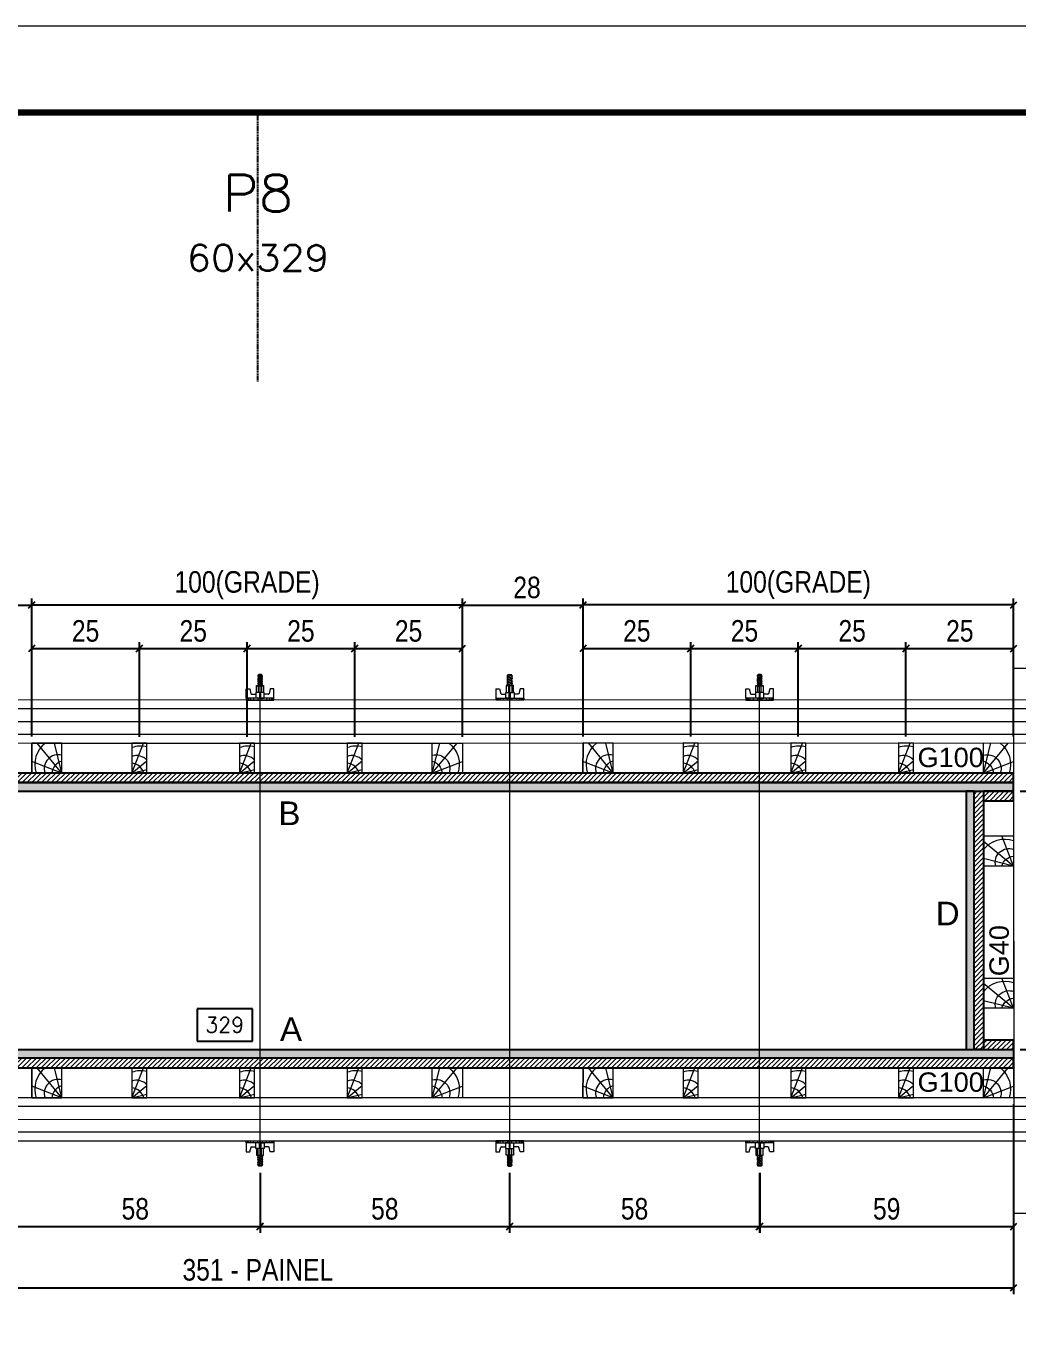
# Model space of a CAD drawing. Extents: x 13741 to 27878, y -21631 to 6985.
# Drawn here: x 15066 to 15526, y 1779 to 2390 of the extents above; entities that cross this region are included whole.
import ezdxf
from ezdxf.enums import TextEntityAlignment as Align

# ---------------------------------------------------------------- set-up
doc = ezdxf.new("R2010")
doc.units = 0
doc.linetypes.add('DASHED', pattern=[0.75, 0.5, -0.25])
doc.linetypes.add('HIDDEN', pattern=[0.375, 0.25, -0.125])
for name, color, linetype in [('CHAPA', 1, 'Continuous'), ('COTA', 241, 'Continuous'), ('MEIO_PONT', 93, 'Continuous'), ('SARRAFO', 251, 'Continuous'), ('Texto de Titulo', 7, 'Continuous'), ('Texto Qtd Sarr', 242, 'Continuous'), ('TEXTO_GERAL', 7, 'Continuous')]:
    doc.layers.add(name, color=color, linetype=linetype)
for name, color, linetype, lineweight in [('Folhas', 255, 'Continuous', 9), ('Hachura', 251, 'Continuous', 9), ('Madeira', 126, 'Continuous', 18), ('Perfil Metálico', 224, 'Continuous', 18), ('SARRAFO DE PRESSAO', 251, 'DASHED', 9), ('Texto Seção', 7, 'Continuous', 15)]:
    doc.layers.add(name, color=color, linetype=linetype, lineweight=lineweight)
doc.styles.add('ARIAL', font='arial.ttf')
doc.styles.add('COTA TECNICA 2X', font='techl___.ttf', dxfattribs={"height": 10})
doc.styles.add('ROMANS', font='romans.shx')
doc.styles.add('SANSSERIF', font='sas_____.pfb')
doc.dimstyles.new('SECAO PILAR', dxfattribs={"dimtxt": 10, "dimasz": 3, "dimexe": 3, "dimexo": 3, "dimgap": 3, "dimtad": 1, "dimdec": 1, "dimlfac": 0.5, "dimzin": 12, "dimdsep": 46, "dimtxsty": 'COTA TECNICA 2X', "dimblk1": 'OBLIQUE', "dimblk2": 'OBLIQUE', "dimsah": 1, "dimcen": 0.9, "dimclrd": 256, "dimclre": 256, "dimclrt": 256, "dimadec": 1, "dimazin": 3, "dimtfac": 1, "dimtdec": 1, "dimtmove": 0, "dimatfit": 3, "dimfxl": 1, "dimtolj": 1, "dimtzin": 12, "dimarcsym": 0})
doc.dimstyles.new('SECÇÃO 2', dxfattribs={"dimtxt": 7, "dimasz": 6, "dimexe": 0.18, "dimexo": 2, "dimgap": -4, "dimtad": 3, "dimdec": 1, "dimlfac": 0.5, "dimzin": 12, "dimdsep": 46, "dimtxsty": 'ROMANS', "dimblk": 'ARCHTICK', "dimcen": 0.09, "dimse1": 1, "dimse2": 1, "dimsd1": 1, "dimsd2": 1, "dimclrd": 180, "dimclre": 5, "dimclrt": 1, "dimadec": 0, "dimazin": 3, "dimtfac": 1, "dimtdec": 1, "dimtofl": 0, "dimtmove": 0, "dimatfit": 3, "dimldrblk": 'ARCHTICK', "dimfxl": 1, "dimtolj": 1, "dimtzin": 0, "dimarcsym": 0})

# ---------------------------------------------------------------- blocks, each defined once
blk = doc.blocks.new('9999999999')
at = {"layer": 'Folhas'}
blk.add_lwpolyline([(98138.98, 34190.21), (99623.98, 34190.21), (99623.98, 35240.21), (98138.98, 35240.21)], close=True, dxfattribs=at)
at = {"layer": 'Folhas', "color": 30, "const_width": 3}
blk.add_lwpolyline([(98213.98, 34230.21), (99583.98, 34230.21), (99583.98, 35200.21), (98213.98, 35200.21)], close=True, dxfattribs=at)
blk = doc.blocks.new('*D1220')
at = {"layer": 'COTA', "color": 180, "lineweight": -2, "transparency": 16777216}
for p, q in [((15170.91, 1934.17), (15145.25, 1934.17)), ((15145.25, 1934.17), (15145.25, 1919.17)), ((15170.91, 1919.17), (15170.91, 1934.17)), ((15145.25, 1919.17), (15170.91, 1919.17))]:
    blk.add_line(p, q, dxfattribs=at)
at = {"layer": 'Defpoints', "color": 0, "transparency": 16777216}
for p in [(14844.47, 1915.17), (15502.47, 1915.17), (15502.47, 1915.17)]:
    blk.add_point(p, dxfattribs=at)
at = {"layer": 'COTA', "color": 1, "transparency": 16777216, "insert": (15158.08, 1926.67), "char_height": 7, "attachment_point": 5, "style": 'ROMANS'}
blk.add_mtext('\\A1;329', dxfattribs=at)
blk = doc.blocks.new('_ArchTick')
at = {"color": 0, "linetype": 'ByBlock', "const_width": 0.15}
blk.add_lwpolyline([(-0.5, -0.5), (0.5, 0.5)], dxfattribs=at)
blk = doc.blocks.new('_Oblique')
at = {"color": 0, "linetype": 'ByBlock', "lineweight": -2}
blk.add_line((-0.5, -0.5), (0.5, 0.5), dxfattribs=at)
blk = doc.blocks.new('*D1221')
at = {"layer": 'COTA', "lineweight": -2, "transparency": 16777216}
for p, q in [((14822.47, 1889.78), (14822.47, 1801.61)), ((15524.47, 1889.82), (15524.47, 1801.61)), ((14822.47, 1804.61), (15524.47, 1804.61))]:
    blk.add_line(p, q, dxfattribs=at)
at = {"layer": 'Defpoints', "color": 0, "transparency": 16777216}
for p in [(14822.47, 1892.78), (15524.47, 1892.82), (15524.47, 1804.61)]:
    blk.add_point(p, dxfattribs=at)
at = {"layer": 'COTA', "lineweight": -2, "transparency": 16777216, "xscale": 3, "yscale": 3, "zscale": 3, "rotation": 180}
blk.add_blockref('_Oblique', (14822.47, 1804.61), dxfattribs=at)
at = {"layer": 'COTA', "lineweight": -2, "transparency": 16777216, "xscale": 3, "yscale": 3, "zscale": 3}
blk.add_blockref('_Oblique', (15524.47, 1804.61), dxfattribs=at)
at = {"layer": 'COTA', "transparency": 16777216, "insert": (15173.47, 1812.83), "char_height": 10, "attachment_point": 5, "style": 'COTA TECNICA 2X'}
blk.add_mtext('\\A1;351 - PAINEL', dxfattribs=at)
blk = doc.blocks.new('*D1223')
at = {"layer": 'COTA', "lineweight": -2, "transparency": 16777216}
for p, q in [((15524.47, 1889.77), (15524.47, 1830.04)), ((15406.54, 1858), (15406.54, 1830.04)), ((15406.54, 1833.04), (15524.47, 1833.04))]:
    blk.add_line(p, q, dxfattribs=at)
at = {"layer": 'Defpoints', "color": 0, "transparency": 16777216}
for p in [(15524.47, 1892.77), (15406.54, 1861), (15524.47, 1833.04)]:
    blk.add_point(p, dxfattribs=at)
at = {"layer": 'COTA', "lineweight": -2, "transparency": 16777216, "xscale": 3, "yscale": 3, "zscale": 3, "rotation": 180}
blk.add_blockref('_Oblique', (15406.54, 1833.04), dxfattribs=at)
at = {"layer": 'COTA', "lineweight": -2, "transparency": 16777216, "xscale": 3, "yscale": 3, "zscale": 3}
blk.add_blockref('_Oblique', (15524.47, 1833.04), dxfattribs=at)
at = {"layer": 'COTA', "transparency": 16777216, "insert": (15465.5, 1841.18), "char_height": 10, "attachment_point": 5, "style": 'COTA TECNICA 2X'}
blk.add_mtext('\\A1;59', dxfattribs=at)
blk = doc.blocks.new('titulo1')
at = {"layer": 'Defpoints', "color": 252, "linetype": 'HIDDEN', "ltscale": 2}
blk.add_line((0, 0), (0, 125), dxfattribs=at)
at = {"layer": 'Defpoints', "style": 'ROMANS', "oblique": 15}
blk.add_attdef('FOLHA', text='', height=10, dxfattribs=at).set_placement((0, 15.58), align=Align.MIDDLE_CENTER)
at = {"layer": 'Texto Qtd Sarr', "color": 3, "style": 'ROMANS', "oblique": 15}
for tag, height, p in [('TITULO', 17, (0, 71.45)), ('SEÇÃO', 12, (0, 41.55))]:
    blk.add_attdef(tag, text='', height=height, dxfattribs=at).set_placement(p, align=Align.MIDDLE_CENTER)
blk = doc.blocks.new('*D1224')
at = {"layer": 'COTA', "lineweight": -2, "transparency": 16777216}
for p, q in [((15527.47, 2035.17), (15568.77, 2035.17)), ((15565.77, 1915.17), (15565.77, 2035.17)), ((15527.47, 1915.17), (15568.77, 1915.17))]:
    blk.add_line(p, q, dxfattribs=at)
at = {"layer": 'Defpoints', "color": 0, "transparency": 16777216}
for p in [(15524.47, 2035.17), (15565.77, 2035.17), (15524.47, 1915.17)]:
    blk.add_point(p, dxfattribs=at)
at = {"layer": 'COTA', "lineweight": -2, "transparency": 16777216, "xscale": 3, "yscale": 3, "zscale": 3}
for p, rotation in [((15565.77, 2035.17), 90), ((15565.77, 1915.17), 270)]:
    blk.add_blockref('_Oblique', p, dxfattribs=dict(at, rotation=rotation))
at = {"layer": 'COTA', "transparency": 16777216, "insert": (15557.66, 1975.17), "char_height": 10, "attachment_point": 5, "rotation": 90, "style": 'COTA TECNICA 2X'}
blk.add_mtext('\\A1;60', dxfattribs=at)
blk = doc.blocks.new('PONTALETE')
at = {"layer": 'Madeira'}
for q in [(2.71, 7), (7, 5.76), (7, 1.74)]:
    blk.add_line((0, 0), q, dxfattribs=at)
blk.add_lwpolyline([(0, 0), (7, 0), (7, 7), (0, 7)], close=True, dxfattribs=at)
for centre, radius, start, end in [((2.04, 0.06), 6.23, 37.2818, 109.0913), ((1.09, 0.9), 3.19, 343.603, 109.9847), ((-0.21, -0.78), 3.09, 14.6322, 86.0383)]:
    blk.add_arc(centre, radius, start, end, dxfattribs=at)
blk = doc.blocks.new('MEIO PONTALETE')
at = {"layer": 'Madeira'}
for q in [(2.71, 7), (3.5, 2.88), (3.5, 0.87)]:
    blk.add_line((0, 0), q, dxfattribs=at)
blk.add_lwpolyline([(0, 0), (3.5, 0), (3.5, 7), (0, 7)], close=True, dxfattribs=at)
for centre, radius, start, end in [((2.04, 0.06), 6.23, 76.4499, 109.0913), ((1.09, 0.9), 3.19, 40.9063, 109.9847), ((-0.21, -0.78), 3.09, 14.6322, 86.0383)]:
    blk.add_arc(centre, radius, start, end, dxfattribs=at)
blk = doc.blocks.new('*D1205')
at = {"layer": 'COTA', "lineweight": -2, "transparency": 16777216}
for p, q in [((15022.44, 2060.47), (15022.44, 2124.64)), ((15022.44, 2121.64), (15068.47, 2121.64)), ((15068.47, 2060.54), (15068.47, 2124.64))]:
    blk.add_line(p, q, dxfattribs=at)
at = {"layer": 'Defpoints', "color": 0, "transparency": 16777216}
for p in [(15068.47, 2121.64), (15022.44, 2057.47), (15068.47, 2057.54)]:
    blk.add_point(p, dxfattribs=at)
at = {"layer": 'COTA', "lineweight": -2, "transparency": 16777216, "xscale": 3, "yscale": 3, "zscale": 3, "rotation": 180}
blk.add_blockref('_Oblique', (15022.44, 2121.64), dxfattribs=at)
at = {"layer": 'COTA', "lineweight": -2, "transparency": 16777216, "xscale": 3, "yscale": 3, "zscale": 3}
blk.add_blockref('_Oblique', (15068.47, 2121.64), dxfattribs=at)
at = {"layer": 'COTA', "transparency": 16777216, "insert": (15047.45, 2129.86), "char_height": 10, "attachment_point": 5, "style": 'COTA TECNICA 2X'}
blk.add_mtext('\\A1;23', dxfattribs=at)
blk = doc.blocks.new('*D1206')
at = {"layer": 'COTA', "lineweight": -2, "transparency": 16777216}
for p, q in [((15068.47, 2060.54), (15068.47, 2104.46)), ((15118.47, 2060.52), (15118.47, 2104.46)), ((15068.47, 2101.46), (15118.47, 2101.46))]:
    blk.add_line(p, q, dxfattribs=at)
at = {"layer": 'Defpoints', "color": 0, "transparency": 16777216}
for p in [(15118.47, 2101.46), (15068.47, 2057.54), (15118.47, 2057.52)]:
    blk.add_point(p, dxfattribs=at)
at = {"layer": 'COTA', "lineweight": -2, "transparency": 16777216, "xscale": 3, "yscale": 3, "zscale": 3, "rotation": 180}
blk.add_blockref('_Oblique', (15068.47, 2101.46), dxfattribs=at)
at = {"layer": 'COTA', "lineweight": -2, "transparency": 16777216, "xscale": 3, "yscale": 3, "zscale": 3}
blk.add_blockref('_Oblique', (15118.47, 2101.46), dxfattribs=at)
at = {"layer": 'COTA', "transparency": 16777216, "insert": (15093.47, 2109.57), "char_height": 10, "attachment_point": 5, "style": 'COTA TECNICA 2X'}
blk.add_mtext('\\A1;25', dxfattribs=at)
blk = doc.blocks.new('*D1207')
at = {"layer": 'COTA', "lineweight": -2, "transparency": 16777216}
for p, q in [((15068.47, 2060.54), (15068.47, 2124.66)), ((15268.46, 2121.66), (15068.47, 2121.66)), ((15268.46, 2060.51), (15268.46, 2124.66))]:
    blk.add_line(p, q, dxfattribs=at)
at = {"layer": 'Defpoints', "color": 0, "transparency": 16777216}
for p in [(15068.47, 2121.66), (15068.47, 2057.54), (15268.46, 2057.51)]:
    blk.add_point(p, dxfattribs=at)
at = {"layer": 'COTA', "lineweight": -2, "transparency": 16777216, "xscale": 3, "yscale": 3, "zscale": 3, "rotation": 180}
blk.add_blockref('_Oblique', (15068.47, 2121.66), dxfattribs=at)
at = {"layer": 'COTA', "lineweight": -2, "transparency": 16777216, "xscale": 3, "yscale": 3, "zscale": 3}
blk.add_blockref('_Oblique', (15268.46, 2121.66), dxfattribs=at)
at = {"layer": 'COTA', "transparency": 16777216, "insert": (15168.47, 2130.88), "char_height": 10, "attachment_point": 5, "style": 'COTA TECNICA 2X'}
blk.add_mtext('\\A1;100(GRADE)', dxfattribs=at)
blk = doc.blocks.new('*D1208')
at = {"layer": 'COTA', "lineweight": -2, "transparency": 16777216}
for p, q in [((15118.47, 2060.52), (15118.47, 2104.46)), ((15168.47, 2060.52), (15168.47, 2104.46)), ((15118.47, 2101.46), (15168.47, 2101.46))]:
    blk.add_line(p, q, dxfattribs=at)
at = {"layer": 'Defpoints', "color": 0, "transparency": 16777216}
for p in [(15168.47, 2101.46), (15118.47, 2057.52), (15168.47, 2057.52)]:
    blk.add_point(p, dxfattribs=at)
at = {"layer": 'COTA', "lineweight": -2, "transparency": 16777216, "xscale": 3, "yscale": 3, "zscale": 3, "rotation": 180}
blk.add_blockref('_Oblique', (15118.47, 2101.46), dxfattribs=at)
at = {"layer": 'COTA', "lineweight": -2, "transparency": 16777216, "xscale": 3, "yscale": 3, "zscale": 3}
blk.add_blockref('_Oblique', (15168.47, 2101.46), dxfattribs=at)
at = {"layer": 'COTA', "transparency": 16777216, "insert": (15143.47, 2109.57), "char_height": 10, "attachment_point": 5, "style": 'COTA TECNICA 2X'}
blk.add_mtext('\\A1;25', dxfattribs=at)
blk = doc.blocks.new('*D1209')
at = {"layer": 'COTA', "lineweight": -2, "transparency": 16777216}
for p, q in [((15168.47, 2060.52), (15168.47, 2104.46)), ((15218.47, 2060.52), (15218.47, 2104.46)), ((15168.47, 2101.46), (15218.47, 2101.46))]:
    blk.add_line(p, q, dxfattribs=at)
at = {"layer": 'Defpoints', "color": 0, "transparency": 16777216}
for p in [(15218.47, 2101.46), (15168.47, 2057.52), (15218.47, 2057.52)]:
    blk.add_point(p, dxfattribs=at)
at = {"layer": 'COTA', "lineweight": -2, "transparency": 16777216, "xscale": 3, "yscale": 3, "zscale": 3, "rotation": 180}
blk.add_blockref('_Oblique', (15168.47, 2101.46), dxfattribs=at)
at = {"layer": 'COTA', "lineweight": -2, "transparency": 16777216, "xscale": 3, "yscale": 3, "zscale": 3}
blk.add_blockref('_Oblique', (15218.47, 2101.46), dxfattribs=at)
at = {"layer": 'COTA', "transparency": 16777216, "insert": (15193.47, 2109.57), "char_height": 10, "attachment_point": 5, "style": 'COTA TECNICA 2X'}
blk.add_mtext('\\A1;25', dxfattribs=at)
blk = doc.blocks.new('*D1210')
at = {"layer": 'COTA', "lineweight": -2, "transparency": 16777216}
for p, q in [((15218.47, 2060.52), (15218.47, 2104.46)), ((15268.46, 2060.52), (15268.46, 2104.46)), ((15218.47, 2101.46), (15268.46, 2101.46))]:
    blk.add_line(p, q, dxfattribs=at)
at = {"layer": 'Defpoints', "color": 0, "transparency": 16777216}
for p in [(15268.46, 2101.46), (15218.47, 2057.52), (15268.46, 2057.52)]:
    blk.add_point(p, dxfattribs=at)
at = {"layer": 'COTA', "lineweight": -2, "transparency": 16777216, "xscale": 3, "yscale": 3, "zscale": 3, "rotation": 180}
blk.add_blockref('_Oblique', (15218.47, 2101.46), dxfattribs=at)
at = {"layer": 'COTA', "lineweight": -2, "transparency": 16777216, "xscale": 3, "yscale": 3, "zscale": 3}
blk.add_blockref('_Oblique', (15268.46, 2101.46), dxfattribs=at)
at = {"layer": 'COTA', "transparency": 16777216, "insert": (15243.47, 2109.57), "char_height": 10, "attachment_point": 5, "style": 'COTA TECNICA 2X'}
blk.add_mtext('\\A1;25', dxfattribs=at)
blk = doc.blocks.new('*D1211')
at = {"layer": 'COTA', "lineweight": -2, "transparency": 16777216}
for p, q in [((15268.46, 2060.56), (15268.46, 2124.66)), ((15268.46, 2121.66), (15324.47, 2121.66)), ((15324.47, 2060.54), (15324.47, 2124.66))]:
    blk.add_line(p, q, dxfattribs=at)
at = {"layer": 'Defpoints', "color": 0, "transparency": 16777216}
for p in [(15324.47, 2121.66), (15268.46, 2057.56), (15324.47, 2057.54)]:
    blk.add_point(p, dxfattribs=at)
at = {"layer": 'COTA', "lineweight": -2, "transparency": 16777216, "xscale": 3, "yscale": 3, "zscale": 3, "rotation": 180}
blk.add_blockref('_Oblique', (15268.46, 2121.66), dxfattribs=at)
at = {"layer": 'COTA', "lineweight": -2, "transparency": 16777216, "xscale": 3, "yscale": 3, "zscale": 3}
blk.add_blockref('_Oblique', (15324.47, 2121.66), dxfattribs=at)
at = {"layer": 'COTA', "transparency": 16777216, "insert": (15298.47, 2129.75), "char_height": 10, "attachment_point": 5, "style": 'COTA TECNICA 2X'}
blk.add_mtext('\\A1;28', dxfattribs=at)
blk = doc.blocks.new('*D1212')
at = {"layer": 'COTA', "lineweight": -2, "transparency": 16777216}
for p, q in [((15324.47, 2060.55), (15324.47, 2104.48)), ((15374.47, 2060.54), (15374.47, 2104.48)), ((15324.47, 2101.48), (15374.47, 2101.48))]:
    blk.add_line(p, q, dxfattribs=at)
at = {"layer": 'Defpoints', "color": 0, "transparency": 16777216}
for p in [(15374.47, 2101.48), (15324.47, 2057.55), (15374.47, 2057.54)]:
    blk.add_point(p, dxfattribs=at)
at = {"layer": 'COTA', "lineweight": -2, "transparency": 16777216, "xscale": 3, "yscale": 3, "zscale": 3, "rotation": 180}
blk.add_blockref('_Oblique', (15324.47, 2101.48), dxfattribs=at)
at = {"layer": 'COTA', "lineweight": -2, "transparency": 16777216, "xscale": 3, "yscale": 3, "zscale": 3}
blk.add_blockref('_Oblique', (15374.47, 2101.48), dxfattribs=at)
at = {"layer": 'COTA', "transparency": 16777216, "insert": (15349.47, 2109.59), "char_height": 10, "attachment_point": 5, "style": 'COTA TECNICA 2X'}
blk.add_mtext('\\A1;25', dxfattribs=at)
blk = doc.blocks.new('*D1213')
at = {"layer": 'COTA', "lineweight": -2, "transparency": 16777216}
for p, q in [((15324.47, 2060.55), (15324.47, 2124.68)), ((15524.47, 2121.68), (15324.47, 2121.68)), ((15524.47, 2060.53), (15524.47, 2124.68))]:
    blk.add_line(p, q, dxfattribs=at)
at = {"layer": 'Defpoints', "color": 0, "transparency": 16777216}
for p in [(15324.47, 2121.68), (15324.47, 2057.55), (15524.47, 2057.53)]:
    blk.add_point(p, dxfattribs=at)
at = {"layer": 'COTA', "lineweight": -2, "transparency": 16777216, "xscale": 3, "yscale": 3, "zscale": 3, "rotation": 180}
blk.add_blockref('_Oblique', (15324.47, 2121.68), dxfattribs=at)
at = {"layer": 'COTA', "lineweight": -2, "transparency": 16777216, "xscale": 3, "yscale": 3, "zscale": 3}
blk.add_blockref('_Oblique', (15524.47, 2121.68), dxfattribs=at)
at = {"layer": 'COTA', "transparency": 16777216, "insert": (15424.47, 2130.9), "char_height": 10, "attachment_point": 5, "style": 'COTA TECNICA 2X'}
blk.add_mtext('\\A1;100(GRADE)', dxfattribs=at)
blk = doc.blocks.new('*D1214')
at = {"layer": 'COTA', "lineweight": -2, "transparency": 16777216}
for p, q in [((15374.47, 2060.54), (15374.47, 2104.48)), ((15424.47, 2060.54), (15424.47, 2104.48)), ((15374.47, 2101.48), (15424.47, 2101.48))]:
    blk.add_line(p, q, dxfattribs=at)
at = {"layer": 'Defpoints', "color": 0, "transparency": 16777216}
for p in [(15424.47, 2101.48), (15374.47, 2057.54), (15424.47, 2057.54)]:
    blk.add_point(p, dxfattribs=at)
at = {"layer": 'COTA', "lineweight": -2, "transparency": 16777216, "xscale": 3, "yscale": 3, "zscale": 3, "rotation": 180}
blk.add_blockref('_Oblique', (15374.47, 2101.48), dxfattribs=at)
at = {"layer": 'COTA', "lineweight": -2, "transparency": 16777216, "xscale": 3, "yscale": 3, "zscale": 3}
blk.add_blockref('_Oblique', (15424.47, 2101.48), dxfattribs=at)
at = {"layer": 'COTA', "transparency": 16777216, "insert": (15399.47, 2109.59), "char_height": 10, "attachment_point": 5, "style": 'COTA TECNICA 2X'}
blk.add_mtext('\\A1;25', dxfattribs=at)
blk = doc.blocks.new('*D1215')
at = {"layer": 'COTA', "lineweight": -2, "transparency": 16777216}
for p, q in [((15424.47, 2060.54), (15424.47, 2104.48)), ((15474.47, 2060.54), (15474.47, 2104.48)), ((15424.47, 2101.48), (15474.47, 2101.48))]:
    blk.add_line(p, q, dxfattribs=at)
at = {"layer": 'Defpoints', "color": 0, "transparency": 16777216}
for p in [(15474.47, 2101.48), (15424.47, 2057.54), (15474.47, 2057.54)]:
    blk.add_point(p, dxfattribs=at)
at = {"layer": 'COTA', "lineweight": -2, "transparency": 16777216, "xscale": 3, "yscale": 3, "zscale": 3, "rotation": 180}
blk.add_blockref('_Oblique', (15424.47, 2101.48), dxfattribs=at)
at = {"layer": 'COTA', "lineweight": -2, "transparency": 16777216, "xscale": 3, "yscale": 3, "zscale": 3}
blk.add_blockref('_Oblique', (15474.47, 2101.48), dxfattribs=at)
at = {"layer": 'COTA', "transparency": 16777216, "insert": (15449.47, 2109.59), "char_height": 10, "attachment_point": 5, "style": 'COTA TECNICA 2X'}
blk.add_mtext('\\A1;25', dxfattribs=at)
blk = doc.blocks.new('*D1216')
at = {"layer": 'COTA', "lineweight": -2, "transparency": 16777216}
for p, q in [((15474.47, 2060.54), (15474.47, 2104.48)), ((15524.47, 2060.54), (15524.47, 2104.48)), ((15474.47, 2101.48), (15524.47, 2101.48))]:
    blk.add_line(p, q, dxfattribs=at)
at = {"layer": 'Defpoints', "color": 0, "transparency": 16777216}
for p in [(15524.47, 2101.48), (15474.47, 2057.54), (15524.47, 2057.54)]:
    blk.add_point(p, dxfattribs=at)
at = {"layer": 'COTA', "lineweight": -2, "transparency": 16777216, "xscale": 3, "yscale": 3, "zscale": 3, "rotation": 180}
blk.add_blockref('_Oblique', (15474.47, 2101.48), dxfattribs=at)
at = {"layer": 'COTA', "lineweight": -2, "transparency": 16777216, "xscale": 3, "yscale": 3, "zscale": 3}
blk.add_blockref('_Oblique', (15524.47, 2101.48), dxfattribs=at)
at = {"layer": 'COTA', "transparency": 16777216, "insert": (15499.47, 2109.59), "char_height": 10, "attachment_point": 5, "style": 'COTA TECNICA 2X'}
blk.add_mtext('\\A1;25', dxfattribs=at)
blk = doc.blocks.new('C')
at = {"layer": 'Hachura', "color": 0}
for p, q in [((0, 3.22), (0, -3.22)), ((0.45, 3.22), (0, 3.22)), ((0.46, 3.16), (0, 3.16)), ((0.45, -3.23), (0.45, 3.22)), ((0.45, 3.22), (2.58, 3.22)), ((2.58, 3.22), (2.58, 2.39)), ((0.46, 3.05), (0, 3.05)), ((0.46, 2.88), (0, 2.88)), ((0, 2.75), (0, -1.16)), ((0.46, 2.65), (0, 2.65)), ((0.46, 2.23), (0, 2.23)), ((0.46, 1.51), (0, 1.51)), ((0.39, 0.49), (0.17, 0.49)), ((1.74, 0.97), (0.45, 0.97)), ((1.45, 0.1), (0.45, 0.1)), ((1.35, 1.94), (1.35, 0.96)), ((2.58, 2.39), (1.47, 2.09)), ((1.74, -0.97), (1.74, 0.97)), ((1.74, 0.97), (1.74, 0.84)), ((1.74, 0.97), (1.74, 0.84)), ((1.74, 0.84), (3.35, 0.84)), ((3.35, 0.45), (1.74, 0.45)), ((3.32, 0.84), (3.32, -0.84)), ((3.35, 0.84), (3.35, -0.84)), ((3.68, 0.45), (3.35, 0.45)), ((3.84, -0.52), (3.35, 0.45)), ((3.35, 0.06), (3.67, -0.57)), ((3.68, 0.45), (4.16, -0.52)), ((3.72, 0.5), (4.25, -0.57)), ((4.37, -0.55), (3.83, 0.53)), ((4.15, 0.45), (3.93, 0.45)), ((4.42, -0.52), (3.93, 0.45)), ((4.15, 0.45), (4.26, 0.45)), ((4.26, 0.45), (4.74, -0.52)), ((4.3, 0.5), (4.83, -0.57)), ((4.95, -0.55), (4.41, 0.53)), ((4.51, 0.45), (4.84, 0.45)), ((5, -0.52), (4.51, 0.45)), ((4.84, 0.45), (5.32, -0.52)), ((4.88, 0.5), (5.41, -0.57)), ((5.53, -0.55), (4.99, 0.53)), ((5.58, -0.52), (5.09, 0.45)), ((5.42, 0.45), (5.09, 0.45)), ((5.58, -0.52), (5.09, 0.45)), ((5.42, 0.45), (5.74, -0.19)), ((5.46, 0.5), (5.74, -0.07)), ((5.74, 0.19), (5.57, 0.53)), ((5.74, 0.32), (5.68, 0.45)), ((5.68, 0.45), (5.74, 0.45)), ((5.74, 0.45), (5.9, 0.29)), ((5.74, 0.45), (5.74, -0.52)), ((5.9, -0.36), (5.9, 0.29)), ((0.45, 0), (0, 0)), ((0.46, -1.52), (0, -1.52)), ((0.46, -2.23), (0, -2.23)), ((0.46, -2.65), (0, -2.65)), ((0.46, -2.88), (0, -2.88)), ((0.46, -3.05), (0, -3.05)), ((0.08, -0.48), (0.29, -0.48)), ((0.29, -0.48), (0.4, -0.48)), ((0.45, 0), (0.45, -0.97)), ((0.45, -0.16), (1.45, -0.16)), ((0.45, -0.65), (0.45, -0.32)), ((0.45, -3.23), (0.45, -0.65)), ((0.45, -0.97), (1.74, -0.97)), ((1.35, -1.94), (1.35, -0.97)), ((2.58, -2.39), (1.47, -2.1)), ((3.35, -0.32), (1.74, -0.32)), ((3.35, -0.84), (1.74, -0.84)), ((2.58, -3.23), (2.58, -2.39)), ((3.35, -0.07), (3.58, -0.52)), ((3.35, -0.52), (3.58, -0.52)), ((3.84, -0.52), (4.16, -0.52)), ((4.42, -0.52), (4.74, -0.52)), ((4.63, -0.52), (4.74, -0.52)), ((5, -0.52), (5.32, -0.52)), ((5.58, -0.52), (5.74, -0.52)), ((5.74, -0.52), (5.9, -0.36)), ((5.74, -0.52), (5.74, -0.52)), ((0.46, -3.16), (0, -3.16)), ((0, -3.22), (2.57, -3.22))]:
    blk.add_line(p, q, dxfattribs=at)
for centre, radius, start, end in [((1.52, 1.94), 0.161, 104.7436, 180), ((1.44, -0.03), 0.129, 272.695, 87.305), ((3.81, 0.39), 0.143, 25.5688, 154.4312), ((4.39, 0.39), 0.143, 25.5688, 154.4312), ((4.97, 0.39), 0.143, 25.5688, 154.4312), ((5.55, 0.39), 0.143, 25.5688, 154.4312), ((0.17, -0.37), 0.174, 221.744, 317.8592), ((1.52, -1.94), 0.161, 180, 255.2564), ((3.71, -0.4), 0.174, 222.1408, 318.256), ((4.29, -0.4), 0.174, 222.1408, 318.256), ((4.87, -0.4), 0.174, 222.1408, 318.256), ((5.45, -0.4), 0.174, 222.1408, 318.256), ((5.61, -0.4), 0.174, 317.8592, 318.256)]:
    blk.add_arc(centre, radius, start, end, dxfattribs=at)
blk = doc.blocks.new('*D1226')
at = {"layer": 'COTA', "lineweight": -2, "transparency": 16777216}
for p, q in [((15058.54, 1858), (15058.54, 1830.04)), ((15174.53, 1858), (15174.53, 1830.04)), ((15058.54, 1833.04), (15174.53, 1833.04))]:
    blk.add_line(p, q, dxfattribs=at)
at = {"layer": 'Defpoints', "color": 0, "transparency": 16777216}
for p in [(15058.54, 1861), (15174.53, 1861), (15174.53, 1833.04)]:
    blk.add_point(p, dxfattribs=at)
at = {"layer": 'COTA', "lineweight": -2, "transparency": 16777216, "xscale": 3, "yscale": 3, "zscale": 3, "rotation": 180}
blk.add_blockref('_Oblique', (15058.54, 1833.04), dxfattribs=at)
at = {"layer": 'COTA', "lineweight": -2, "transparency": 16777216, "xscale": 3, "yscale": 3, "zscale": 3}
blk.add_blockref('_Oblique', (15174.53, 1833.04), dxfattribs=at)
at = {"layer": 'COTA', "transparency": 16777216, "insert": (15116.54, 1841.17), "char_height": 10, "attachment_point": 5, "style": 'COTA TECNICA 2X'}
blk.add_mtext('\\A1;58', dxfattribs=at)
blk = doc.blocks.new('*D1217')
at = {"layer": 'COTA', "lineweight": -2, "transparency": 16777216}
for p, q in [((15290.4, 1858), (15290.4, 1830.04)), ((15406.44, 1858), (15406.44, 1830.04)), ((15290.4, 1833.04), (15406.44, 1833.04))]:
    blk.add_line(p, q, dxfattribs=at)
at = {"layer": 'Defpoints', "color": 0, "transparency": 16777216}
for p in [(15290.4, 1861), (15406.44, 1861), (15406.44, 1833.04)]:
    blk.add_point(p, dxfattribs=at)
at = {"layer": 'COTA', "lineweight": -2, "transparency": 16777216, "xscale": 3, "yscale": 3, "zscale": 3, "rotation": 180}
blk.add_blockref('_Oblique', (15290.4, 1833.04), dxfattribs=at)
at = {"layer": 'COTA', "lineweight": -2, "transparency": 16777216, "xscale": 3, "yscale": 3, "zscale": 3}
blk.add_blockref('_Oblique', (15406.44, 1833.04), dxfattribs=at)
at = {"layer": 'COTA', "transparency": 16777216, "insert": (15348.42, 1841.17), "char_height": 10, "attachment_point": 5, "style": 'COTA TECNICA 2X'}
blk.add_mtext('\\A1;58', dxfattribs=at)
blk = doc.blocks.new('*D1227')
at = {"layer": 'COTA', "lineweight": -2, "transparency": 16777216}
for p, q in [((15174.47, 1858), (15174.47, 1830.04)), ((15290.4, 1858), (15290.4, 1830.04)), ((15174.47, 1833.04), (15290.4, 1833.04))]:
    blk.add_line(p, q, dxfattribs=at)
at = {"layer": 'Defpoints', "color": 0, "transparency": 16777216}
for p in [(15174.47, 1861), (15290.4, 1861), (15290.4, 1833.04)]:
    blk.add_point(p, dxfattribs=at)
at = {"layer": 'COTA', "lineweight": -2, "transparency": 16777216, "xscale": 3, "yscale": 3, "zscale": 3, "rotation": 180}
blk.add_blockref('_Oblique', (15174.47, 1833.04), dxfattribs=at)
at = {"layer": 'COTA', "lineweight": -2, "transparency": 16777216, "xscale": 3, "yscale": 3, "zscale": 3}
blk.add_blockref('_Oblique', (15290.4, 1833.04), dxfattribs=at)
at = {"layer": 'COTA', "transparency": 16777216, "insert": (15232.43, 1841.17), "char_height": 10, "attachment_point": 5, "style": 'COTA TECNICA 2X'}
blk.add_mtext('\\A1;58', dxfattribs=at)

msp = doc.modelspace()

# ---------------------------------------------------------------- hatches: boundary and pattern name
at = {"layer": 'Hachura'}
h = msp.add_hatch(dxfattribs=at)
h.set_pattern_fill('ANSI31', color=256, scale=0.5, angle=180, style=0)
h.set_pattern_definition([(225, (5730.5154, -20885.8333), (1.12253202, -1.12253202), [])])
h.paths.add_polyline_path([(15524.45, 2043.7), (15524.47, 2039.3), (14822.45, 2039.17), (14822.45, 2043.57)])
h = msp.add_hatch(color=256, dxfattribs=at)
h.dxf.hatch_style = 1
h.paths.add_polyline_path([(15524.47, 2035.17), (15524.47, 2039.17), (14822.47, 2039.17), (14822.47, 2035.17)])
h = msp.add_hatch(color=256, dxfattribs=at)
h.dxf.hatch_style = 1
h.paths.add_polyline_path([(15502.47, 1915.17), (15506.07, 1915.17), (15506.07, 2035.17), (15502.47, 2035.17)])
h = msp.add_hatch(dxfattribs=at)
h.set_pattern_fill('ANSI31', color=256, scale=0.5, angle=180, style=0)
h.set_pattern_definition([(225, (6368.1154, -20974.2499), (1.12253202, -1.12253202), [])])
h.paths.add_polyline_path([(15506.07, 1915.16), (15510.47, 1915.16), (15510.47, 2035.16), (15506.07, 2035.16)])
h = msp.add_hatch(dxfattribs=at)
h.set_pattern_fill('ANSI31', color=256, scale=0.5, angle=180, style=0)
h.set_pattern_definition([(225, (6386.5154, -20894.2333), (1.12253202, -1.12253202), [])])
h.paths.add_polyline_path([(15524.47, 2035.17), (15524.47, 2030.77), (15510.47, 2030.77), (15510.47, 2035.17)])
h = msp.add_hatch(color=256, dxfattribs=at)
h.dxf.hatch_style = 1
h.paths.add_polyline_path([(15524.47, 1915.17), (15524.47, 1911.17), (14822.47, 1911.17), (14822.47, 1915.17)])
h = msp.add_hatch(dxfattribs=at)
h.set_pattern_fill('ANSI31', color=256, scale=0.5, angle=180, style=0)
h.set_pattern_definition([(225, (6021.5154, -20976.2333), (1.12253202, -1.12253202), [])])
h.paths.add_polyline_path([(15510.47, 1915.17), (15510.47, 1919.57), (15524.47, 1919.57), (15524.47, 1915.17)])
h = msp.add_hatch(dxfattribs=at)
h.set_pattern_fill('ANSI31', color=256, scale=0.5, angle=180, style=0)
h.set_pattern_definition([(225, (5730.5154, -21018.2333), (1.12253202, -1.12253202), [])])
h.paths.add_polyline_path([(15524.45, 1911.3), (15524.47, 1906.9), (14822.47, 1906.77), (14822.47, 1911.17)])

# ---------------------------------------------------------------- linework, layer by layer
at = {"layer": 'CHAPA'}
for points in [[(15524.47, 2035.17), (15524.47, 2039.17), (14822.47, 2039.17), (14822.47, 2035.17)], [(15502.47, 1915.17), (15506.07, 1915.17), (15506.07, 2035.17), (15502.47, 2035.17)], [(15524.47, 1915.17), (15524.47, 1911.17), (14822.47, 1911.17), (14822.47, 1915.17)]]:
    msp.add_lwpolyline(points, close=True, dxfattribs=at)
at = {"layer": 'Hachura'}
for p, q in [((15174.47, 1862), (15174.47, 2084.55)), ((15290.47, 1862), (15290.47, 2084.55)), ((15406.47, 1862), (15406.47, 2084.55)), ((14791.98, 2067.58), (15551.5, 2067.6)), ((14791.98, 1882.77), (15551.5, 1882.82))]:
    msp.add_line(p, q, dxfattribs=at)
at = {"layer": 'Madeira'}
for points in [[(15068.46, 2043.56), (15068.47, 2057.56), (15268.46, 2057.56), (15268.45, 2043.56)], [(15324.46, 2043.58), (15324.47, 2057.58), (15524.47, 2057.57), (15524.45, 2043.57)], [(15524.47, 1934.39), (15510.47, 1934.39), (15510.47, 2014.39), (15524.47, 2014.39)], [(15068.46, 1892.78), (15068.47, 1906.78), (15268.46, 1906.77), (15268.45, 1892.77)], [(15324.46, 1892.79), (15324.47, 1906.79), (15524.47, 1906.79), (15524.45, 1892.79)]]:
    msp.add_lwpolyline(points, close=True, dxfattribs=at)
at = {"layer": 'Perfil Metálico'}
for p, q in [((15560.19, 2073.52), (14786.75, 2073.52)), ((15560.19, 2061.52), (14786.75, 2061.52)), ((15560.19, 1888.77), (14786.75, 1888.77)), ((15560.19, 1876.77), (14786.75, 1876.77))]:
    msp.add_line(p, q, dxfattribs=at)
for points in [[(15544.45, 2092.18), (15524.45, 2092.18), (15524.51, 1839.27), (15544.51, 1839.27)], [(15560.19, 2057.58), (15560.19, 2077.58), (14786.75, 2077.52), (14786.75, 2057.52)], [(14786.75, 1892.77), (14786.75, 1872.77), (15560.19, 1872.83), (15560.19, 1892.83)]]:
    msp.add_lwpolyline(points, close=True, dxfattribs=at)
at = {"layer": 'SARRAFO'}
for points in [[(14822.47, 2039.17), (15524.47, 2039.17), (15524.45, 2043.57), (14822.47, 2043.57)], [(14822.47, 2039.17), (15524.47, 2039.17), (15524.45, 2043.57), (14822.47, 2043.57)], [(15510.47, 2035.16), (15510.47, 1915.16), (15506.07, 1915.16), (15506.07, 2035.16)], [(15510.47, 2035.16), (15510.47, 1915.16), (15506.07, 1915.16), (15506.07, 2035.16)], [(15510.47, 2030.77), (15524.47, 2030.77), (15524.47, 2035.17), (15510.47, 2035.17)], [(15510.47, 2030.77), (15524.47, 2030.77), (15524.47, 2035.17), (15510.47, 2035.17)], [(15524.47, 1919.57), (15510.47, 1919.57), (15510.47, 1915.17), (15524.47, 1915.17)], [(15524.47, 1919.57), (15510.47, 1919.57), (15510.47, 1915.17), (15524.47, 1915.17)], [(14822.47, 1906.77), (15524.47, 1906.77), (15524.45, 1911.17), (14822.47, 1911.17)], [(14822.47, 1906.77), (15524.47, 1906.77), (15524.45, 1911.17), (14822.47, 1911.17)]]:
    msp.add_lwpolyline(points, close=True, dxfattribs=at)

# ---------------------------------------------------------------- block references
at = {"layer": 'Hachura', "linetype": 'Continuous', "yscale": 2, "zscale": 2}
for p, xscale, rotation in [((15174.46, 2077.55), 2, 90.00000000000001), ((15290.51, 2077.55), -2, 270), ((15406.46, 2077.55), 2, 90.00000000000001), ((15174.47, 1872.8), -2, 90), ((15290.47, 1872.8), 2, 270), ((15406.47, 1872.8), -2, 90)]:
    msp.add_blockref('C', p, dxfattribs=dict(at, xscale=xscale, rotation=rotation))
at = {"layer": 'Madeira'}
for name, p, xscale, yscale, zscale, rotation in [('PONTALETE', (15082.46, 2043.56), 2, 2, 2, 89.93708930310329), ('MEIO PONTALETE', (15114.96, 2043.56), 1.999999997962732, 1.999999997962732, 1.999999997962732, 359.9370893031033), ('MEIO PONTALETE', (15164.96, 2043.56), 1.999999997962732, 1.999999997962732, 1.999999997962732, 359.9370893031033), ('MEIO PONTALETE', (15214.96, 2043.56), 1.999999997962732, 1.999999997962732, 1.999999997962732, 359.9370893031033), ('PONTALETE', (15254.45, 2043.58), -2, 2, 2, 269.9370893031033), ('PONTALETE', (15338.46, 2043.57), 2, 2, 2, 89.93708930310329), ('MEIO PONTALETE', (15370.96, 2043.58), 1.999999997962732, 1.999999997962732, 1.999999997962732, 359.9370893031033), ('MEIO PONTALETE', (15420.96, 2043.58), 1.999999997962732, 1.999999997962732, 1.999999997962732, 359.9370893031033), ('MEIO PONTALETE', (15470.96, 2043.58), 1.999999997962732, 1.999999997962732, 1.999999997962732, 359.9370893031033), ('PONTALETE', (15510.45, 2043.59), -2, 2, 2, 269.9370893031033), ('PONTALETE', (15082.46, 1892.77), 2, 2, 2, 89.93708930310329), ('MEIO PONTALETE', (15114.96, 1892.78), 1.999999997962732, 1.999999997962732, 1.999999997962732, 359.9370893031033), ('MEIO PONTALETE', (15164.96, 1892.78), 1.999999997962732, 1.999999997962732, 1.999999997962732, 359.9370893031033), ('MEIO PONTALETE', (15214.96, 1892.78), 1.999999997962732, 1.999999997962732, 1.999999997962732, 359.9370893031033), ('PONTALETE', (15254.45, 1892.79), -2, 2, 2, 269.9370893031033), ('PONTALETE', (15338.46, 1892.78), 2, 2, 2, 89.93708930310329), ('MEIO PONTALETE', (15370.96, 1892.79), 1.999999997962732, 1.999999997962732, 1.999999997962732, 359.9370893031033), ('MEIO PONTALETE', (15420.96, 1892.79), 1.999999997962732, 1.999999997962732, 1.999999997962732, 359.9370893031033), ('MEIO PONTALETE', (15470.96, 1892.79), 1.999999997962732, 1.999999997962732, 1.999999997962732, 359.9370893031033), ('PONTALETE', (15510.45, 1892.8), -2, 2, 2, 269.9370893031033)]:
    msp.add_blockref(name, p, dxfattribs=dict(at, xscale=xscale, yscale=yscale, zscale=zscale, rotation=rotation))
at = {"layer": 'MEIO_PONT', "xscale": -2, "yscale": 2, "zscale": 2}
for p in [(15524.47, 2000.39), (15524.47, 1934.39)]:
    msp.add_blockref('PONTALETE', p, dxfattribs=at)
at = {"layer": 'SARRAFO DE PRESSAO', "color": 6, "linetype": 'ByBlock'}
msp.add_blockref('9999999999', (-83725.51, -32849.78), dxfattribs=at)
at = {"layer": 'Texto Seção'}
ref = msp.add_blockref('titulo1', (15173.47, 2225.43), dxfattribs=at)
ref.add_attrib('TITULO', 'P8', dxfattribs={"layer": 'Texto de Titulo', "color": 7, "height": 17, "style": 'ROMANS', "width": 1.1}).set_placement((15173.47, 2312.93), align=Align.MIDDLE_CENTER)
ref.add_attrib('SEÇÃO', '60x329', dxfattribs={"layer": 'Texto de Titulo', "color": 7, "height": 12, "style": 'ROMANS', "width": 1.1}).set_placement((15173.47, 2282.93), align=Align.MIDDLE_CENTER)

# ---------------------------------------------------------------- texts
at = {"layer": 'TEXTO_GERAL', "color": 0, "linetype": 'Continuous', "style": 'SANSSERIF'}
for p in [(15479.85, 2050.88), (15479.85, 1900.09)]:
    msp.add_text('G100', height=9, dxfattribs=at).set_placement(p, align=Align.MIDDLE_LEFT)
at = {"layer": 'TEXTO_GERAL', "style": 'ARIAL'}
for s, p in [('B', (15188.12, 2024.92)), ('D', (15493.83, 1978.38)), ('A', (15188.87, 1924.69))]:
    msp.add_text(s, height=11, dxfattribs=at).set_placement(p, align=Align.MIDDLE_CENTER)
at = {"layer": 'TEXTO_GERAL', "color": 0, "linetype": 'Continuous', "insert": (15522.33, 1949.25), "char_height": 9, "width": 285.3299, "attachment_point": 7, "rotation": 90, "style": 'SANSSERIF'}
msp.add_mtext('G40', dxfattribs=at)

# ---------------------------------------------------------------- dimensions: what is measured, and where the dimension line sits
at = {"layer": 'COTA'}
for base, p1, p2, dimstyle, picture, middle in [((15068.47, 2121.64), (15022.44, 2057.47), (15068.47, 2057.54), 'SECAO PILAR', '*D1205', (15047.45, 2121.64)), ((15324.47, 2121.66), (15268.46, 2057.56), (15324.47, 2057.54), 'SECAO PILAR', '*D1211', (15298.47, 2121.66)), ((15502.47, 1915.17), (14844.47, 1915.17), (15502.47, 1915.17), 'SECÇÃO 2', '*D1220', (15158.08, 1915.17))]:
    dim = msp.add_linear_dim(base=base, p1=p1, p2=p2, dimstyle=dimstyle, dxfattribs=at)
    dim.commit()
    dim.dimension.update_dxf_attribs({"geometry": picture, "text_midpoint": middle, "dimtype": 160})
for base, p1, p2, text, picture, middle in [((15068.47, 2121.66), (15268.46, 2057.51), (15068.47, 2057.54), '<>(GRADE)', '*D1207', (15168.47, 2130.88)), ((15324.47, 2121.68), (15524.47, 2057.53), (15324.47, 2057.55), '<>(GRADE)', '*D1213', (15424.47, 2130.9)), ((15524.47, 1804.61), (14822.47, 1892.78), (15524.47, 1892.82), '<> - PAINEL', '*D1221', (15173.47, 1812.83))]:
    dim = msp.add_linear_dim(base=base, p1=p1, p2=p2, text=text, dimstyle='SECAO PILAR', dxfattribs=at)
    dim.commit()
    dim.dimension.update_dxf_attribs({"geometry": picture, "text_midpoint": middle})
for base, p1, p2, picture, middle in [((15118.47, 2101.46), (15068.47, 2057.54), (15118.47, 2057.52), '*D1206', (15093.47, 2109.57)), ((15168.47, 2101.46), (15118.47, 2057.52), (15168.47, 2057.52), '*D1208', (15143.47, 2109.57)), ((15218.47, 2101.46), (15168.47, 2057.52), (15218.47, 2057.52), '*D1209', (15193.47, 2109.57)), ((15268.46, 2101.46), (15218.47, 2057.52), (15268.46, 2057.52), '*D1210', (15243.47, 2109.57)), ((15374.47, 2101.48), (15324.47, 2057.55), (15374.47, 2057.54), '*D1212', (15349.47, 2109.59)), ((15424.47, 2101.48), (15374.47, 2057.54), (15424.47, 2057.54), '*D1214', (15399.47, 2109.59)), ((15474.47, 2101.48), (15424.47, 2057.54), (15474.47, 2057.54), '*D1215', (15449.47, 2109.59)), ((15524.47, 2101.48), (15474.47, 2057.54), (15524.47, 2057.54), '*D1216', (15499.47, 2109.59)), ((15524.47, 1833.04), (15406.54, 1861), (15524.47, 1892.77), '*D1223', (15465.5, 1841.18)), ((15174.53, 1833.04), (15058.54, 1861), (15174.53, 1861), '*D1226', (15116.54, 1841.17)), ((15290.4, 1833.04), (15174.47, 1861), (15290.4, 1861), '*D1227', (15232.43, 1841.17)), ((15406.44, 1833.04), (15290.4, 1861), (15406.44, 1861), '*D1217', (15348.42, 1841.17))]:
    dim = msp.add_linear_dim(base=base, p1=p1, p2=p2, dimstyle='SECAO PILAR', dxfattribs=at)
    dim.commit()
    dim.dimension.update_dxf_attribs({"geometry": picture, "text_midpoint": middle})
dim = msp.add_linear_dim(base=(15565.77, 2035.17), p1=(15524.47, 1915.17), p2=(15524.47, 2035.17), angle=90, dimstyle='SECAO PILAR', dxfattribs=at)
dim.commit()
dim.dimension.update_dxf_attribs({"geometry": '*D1224', "text_midpoint": (15557.66, 1975.17)})

doc.saveas('drawing.dxf')
